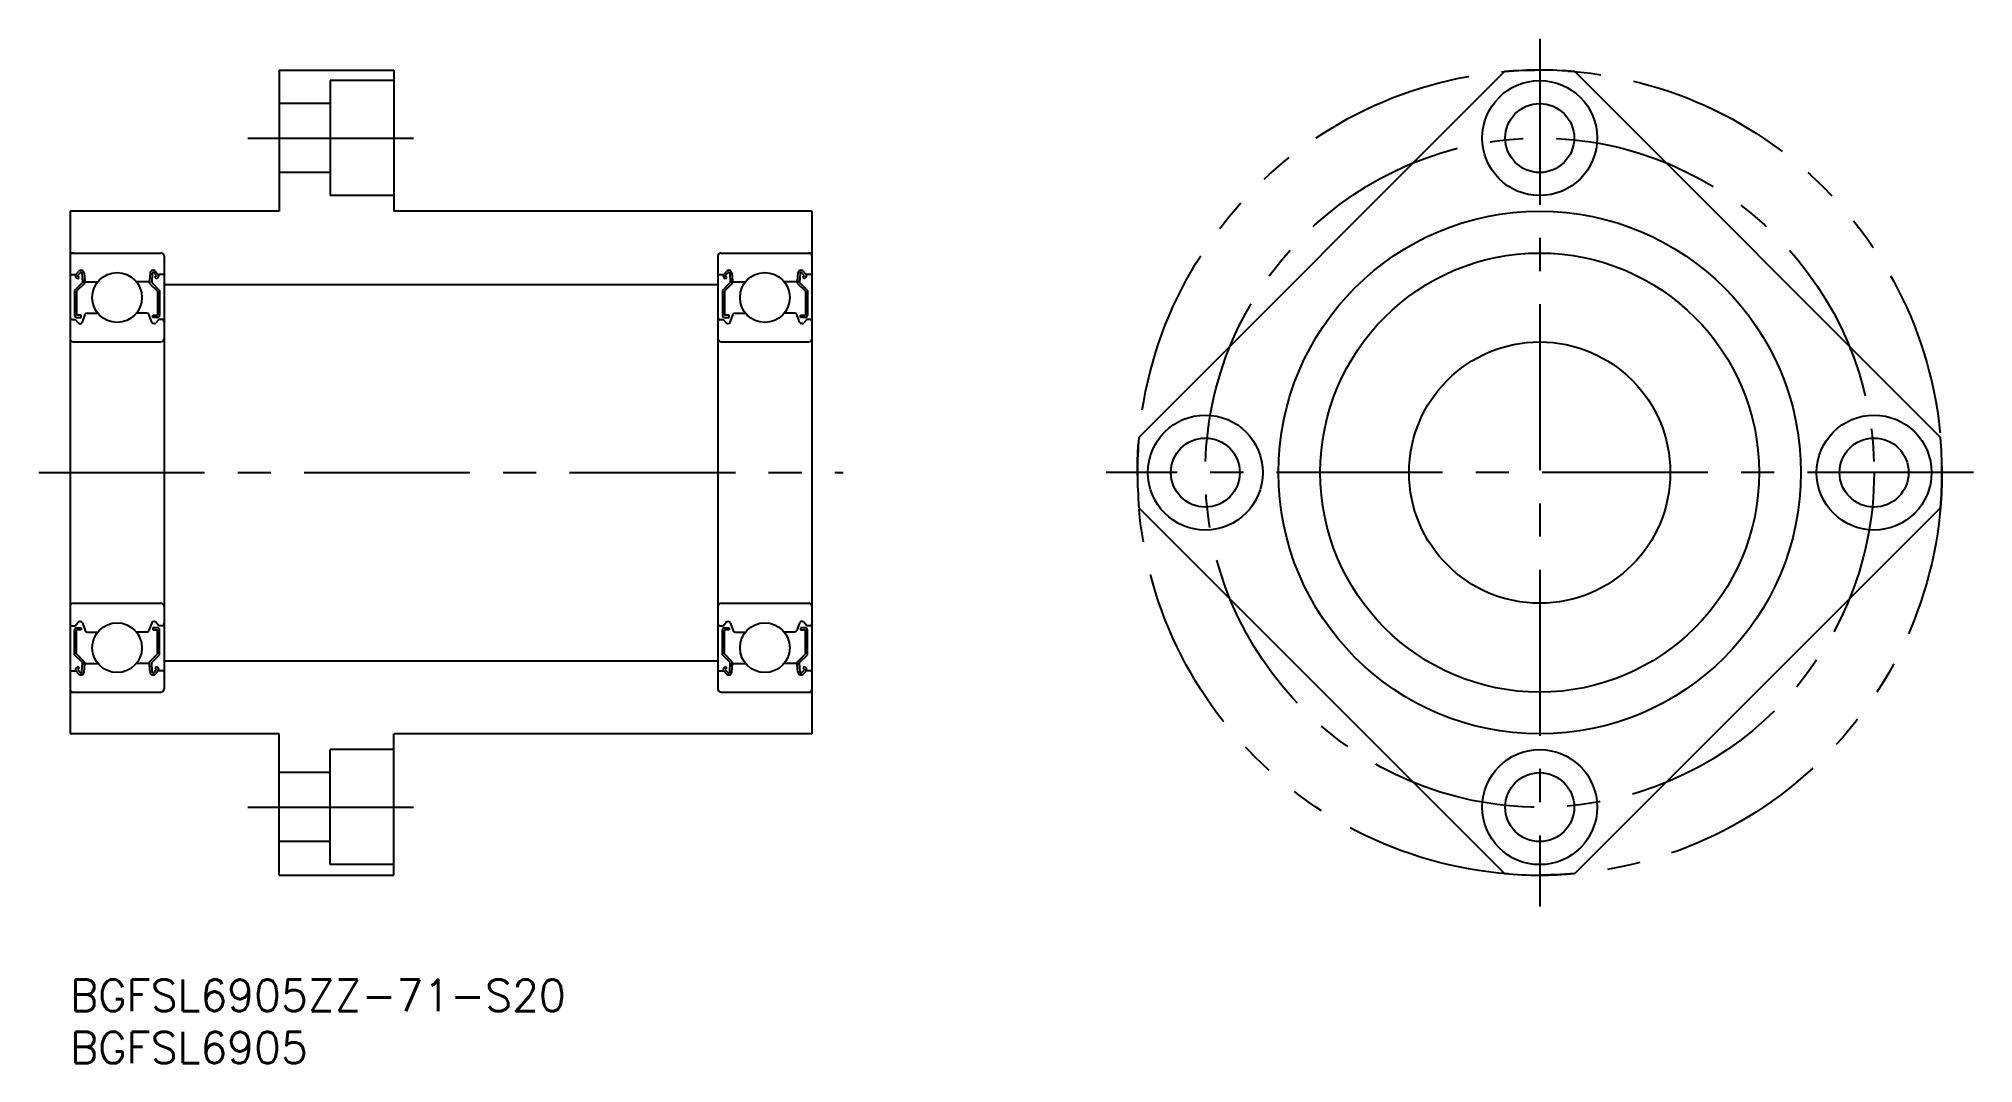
# Model space of a CAD drawing. Extents: x -3 to 182, y -8 to 90.
import ezdxf

# ---------------------------------------------------------------- set-up
doc = ezdxf.new("R2010")
doc.units = 0
doc.header["$LTSCALE"] = 0.5
doc.linetypes.add('CENTER', pattern=[50.8, 31.75, -6.35, 6.35, -6.35])
doc.linetypes.add('PHANTOM', pattern=[63.5, 31.75, -6.35, 6.35, -6.35, 6.35, -6.35])
for name, color, linetype in [('MSM_CENTER', 1, 'CENTER'), ('MSM_CONTINUOUS', 7, 'CONTINUOUS'), ('MSM_IMAGINARY', 6, 'PHANTOM'), ('MSM_PART_NUMBER', 7, 'CONTINUOUS')]:
    doc.layers.add(name, color=color, linetype=linetype)
doc.styles.get("Standard").update_dxf_attribs({"font": 'txt.shx', "height": 3, "bigfont": 'bigfont.shx'})

# ---------------------------------------------------------------- blocks, each defined once
blk = doc.blocks.new('*U25')
at = {"layer": 'MSM_PART_NUMBER'}
blk.add_text('BGFSL6905ZZ-71-S20', height=3, dxfattribs=at).set_placement((0, -3))
blk = doc.blocks.new('*U26')
at = {"layer": 'MSM_PART_NUMBER'}
blk.add_text('BGFSL6905', height=3, dxfattribs=at).set_placement((0, -8))

msp = doc.modelspace()

# ---------------------------------------------------------------- linework, layer by layer
at = {"layer": 'MSM_CENTER'}
for p, q in [((140.65, 90), (140.65, 7)), ((17, 80.5), (34, 80.5)), ((-3, 48.5), (74, 48.5)), ((182.15, 48.5), (99.15, 48.5)), ((17, 16.5), (34, 16.5))]:
    msp.add_line(p, q, dxfattribs=at)
msp.add_circle((140.65, 48.5), 32, dxfattribs=at)
at = {"layer": 'MSM_CONTINUOUS'}
for p, q in [((20, 87), (20, 73.5)), ((20, 87), (31, 87)), ((24.9, 86), (24.9, 75)), ((31, 86), (24.9, 86)), ((31, 87), (31, 73.5)), ((102.29, 51.87), (137.28, 86.85)), ((144.01, 86.85), (179, 51.87)), ((24.9, 83.8), (20, 83.8)), ((24.9, 77.2), (20, 77.2)), ((31, 75), (24.9, 75)), ((0, 73.5), (0, 23.5)), ((20, 73.5), (0, 73.5)), ((71, 73.5), (31, 73.5)), ((71, 73.5), (71, 23.5)), ((0, 69.5), (8.7, 69.5)), ((9, 69.2), (9, 27.8)), ((62, 69.2), (62, 27.8)), ((62.3, 69.5), (71, 69.5)), ((0.1, 67.45), (0.56, 67.45)), ((1.18, 66.68), (0.43, 65.93)), ((0.56, 67.45), (0.81, 67.75)), ((0.74, 67.04), (0.58, 67.17)), ((0.71, 67.32), (0.96, 67.62)), ((0.87, 67.19), (0.71, 67.32)), ((0.74, 67.04), (0.87, 67.19)), ((1.14, 67.56), (1.18, 66.68)), ((1.34, 67.58), (1.4, 66.84)), ((1.38, 67.07), (1.38, 66.6)), ((1.5, 66.75), (2.65, 66.75)), ((7.5, 66.75), (6.35, 66.75)), ((7.66, 67.58), (7.6, 66.84)), ((7.62, 67.07), (7.62, 66.6)), ((7.86, 67.56), (7.82, 66.68)), ((7.82, 66.68), (8.57, 65.93)), ((8.29, 67.32), (8.04, 67.62)), ((8.13, 67.19), (8.29, 67.32)), ((8.26, 67.04), (8.13, 67.19)), ((8.44, 67.45), (8.19, 67.75)), ((8.26, 67.04), (8.42, 67.17)), ((8.9, 67.45), (8.44, 67.45)), ((62.1, 67.45), (62.56, 67.45)), ((63.18, 66.68), (62.43, 65.93)), ((62.56, 67.45), (62.81, 67.75)), ((62.74, 67.04), (62.58, 67.17)), ((62.71, 67.32), (62.96, 67.62)), ((62.87, 67.19), (62.71, 67.32)), ((62.74, 67.04), (62.87, 67.19)), ((63.14, 67.56), (63.18, 66.68)), ((63.34, 67.58), (63.4, 66.84)), ((63.38, 67.07), (63.38, 66.6)), ((63.5, 66.75), (64.65, 66.75)), ((69.5, 66.75), (68.35, 66.75)), ((69.66, 67.58), (69.6, 66.84)), ((69.62, 67.07), (69.62, 66.6)), ((69.86, 67.56), (69.82, 66.68)), ((69.82, 66.68), (70.57, 65.93)), ((70.29, 67.32), (70.04, 67.62)), ((70.13, 67.19), (70.29, 67.32)), ((70.26, 67.04), (70.13, 67.19)), ((70.44, 67.45), (70.19, 67.75)), ((70.26, 67.04), (70.42, 67.17)), ((70.9, 67.45), (70.44, 67.45)), ((0.43, 65.93), (0.43, 63.55)), ((1.38, 66.6), (0.63, 65.85)), ((0.63, 65.85), (0.63, 63.55)), ((7.62, 66.6), (8.37, 65.85)), ((8.37, 65.85), (8.37, 63.55)), ((8.57, 65.93), (8.57, 63.55)), ((9, 66.5), (62, 66.5)), ((62.43, 65.93), (62.43, 63.55)), ((63.38, 66.6), (62.63, 65.85)), ((62.63, 65.85), (62.63, 63.55)), ((69.62, 66.6), (70.37, 65.85)), ((70.37, 65.85), (70.37, 63.55)), ((70.57, 65.93), (70.57, 63.55)), ((0.2, 63.15), (0.5, 63.15)), ((0.5, 63.15), (0.78, 62.82)), ((1.08, 63.55), (0.63, 63.55)), ((0.63, 63.35), (1.08, 63.35)), ((1.08, 63.35), (1.08, 63.55)), ((1.18, 62.88), (1.45, 63.62)), ((1.64, 63.75), (2.65, 63.75)), ((7.36, 63.75), (6.35, 63.75)), ((7.82, 62.88), (7.55, 63.62)), ((7.92, 63.55), (8.37, 63.55)), ((7.92, 63.35), (7.92, 63.55)), ((8.37, 63.35), (7.92, 63.35)), ((8.5, 63.15), (8.22, 62.82)), ((8.8, 63.15), (8.5, 63.15)), ((62.2, 63.15), (62.5, 63.15)), ((62.5, 63.15), (62.78, 62.82)), ((63.08, 63.55), (62.63, 63.55)), ((62.63, 63.35), (63.08, 63.35)), ((63.08, 63.35), (63.08, 63.55)), ((63.18, 62.88), (63.45, 63.62)), ((63.64, 63.75), (64.65, 63.75)), ((69.36, 63.75), (68.35, 63.75)), ((69.82, 62.88), (69.55, 63.62)), ((69.92, 63.55), (70.37, 63.55)), ((69.92, 63.35), (69.92, 63.55)), ((70.37, 63.35), (69.92, 63.35)), ((70.5, 63.15), (70.22, 62.82)), ((70.8, 63.15), (70.5, 63.15)), ((0.93, 62.75), (0.99, 62.75)), ((8.07, 62.75), (8.01, 62.75)), ((62.93, 62.75), (62.99, 62.75)), ((70.07, 62.75), (70.01, 62.75)), ((0.3, 61), (8.7, 61)), ((62.3, 61), (70.7, 61)), ((102.29, 45.13), (137.28, 10.15)), ((179, 45.13), (144.01, 10.15)), ((0.3, 36), (8.7, 36)), ((62.3, 36), (70.7, 36)), ((0.2, 33.85), (0.5, 33.85)), ((0.43, 31.07), (0.43, 33.45)), ((0.5, 33.85), (0.78, 34.18)), ((0.63, 33.65), (1.08, 33.65)), ((0.63, 31.15), (0.63, 33.45)), ((1.08, 33.45), (0.63, 33.45)), ((0.93, 34.25), (0.99, 34.25)), ((1.08, 33.65), (1.08, 33.45)), ((1.18, 34.12), (1.45, 33.38)), ((7.82, 34.12), (7.55, 33.38)), ((7.92, 33.65), (7.92, 33.45)), ((8.37, 33.65), (7.92, 33.65)), ((7.92, 33.45), (8.37, 33.45)), ((8.07, 34.25), (8.01, 34.25)), ((8.5, 33.85), (8.22, 34.18)), ((8.37, 31.15), (8.37, 33.45)), ((8.8, 33.85), (8.5, 33.85)), ((8.57, 31.07), (8.57, 33.45)), ((62.2, 33.85), (62.5, 33.85)), ((62.43, 31.07), (62.43, 33.45)), ((62.5, 33.85), (62.78, 34.18)), ((62.63, 33.65), (63.08, 33.65)), ((62.63, 31.15), (62.63, 33.45)), ((63.08, 33.45), (62.63, 33.45)), ((62.93, 34.25), (62.99, 34.25)), ((63.08, 33.65), (63.08, 33.45)), ((63.18, 34.12), (63.45, 33.38)), ((69.82, 34.12), (69.55, 33.38)), ((69.92, 33.65), (69.92, 33.45)), ((70.37, 33.65), (69.92, 33.65)), ((69.92, 33.45), (70.37, 33.45)), ((70.07, 34.25), (70.01, 34.25)), ((70.5, 33.85), (70.22, 34.18)), ((70.37, 31.15), (70.37, 33.45)), ((70.8, 33.85), (70.5, 33.85)), ((70.57, 31.07), (70.57, 33.45)), ((1.64, 33.25), (2.65, 33.25)), ((7.36, 33.25), (6.35, 33.25)), ((63.64, 33.25), (64.65, 33.25)), ((69.36, 33.25), (68.35, 33.25)), ((1.18, 30.32), (0.43, 31.07)), ((0.74, 29.96), (0.58, 29.83)), ((1.38, 30.4), (0.63, 31.15)), ((0.87, 29.81), (0.71, 29.68)), ((0.71, 29.68), (0.96, 29.38)), ((0.74, 29.96), (0.87, 29.81)), ((1.14, 29.44), (1.18, 30.32)), ((1.34, 29.42), (1.4, 30.16)), ((1.38, 29.93), (1.38, 30.4)), ((1.5, 30.25), (2.65, 30.25)), ((7.5, 30.25), (6.35, 30.25)), ((7.66, 29.42), (7.6, 30.16)), ((7.62, 30.4), (8.37, 31.15)), ((7.62, 29.93), (7.62, 30.4)), ((7.82, 30.32), (8.57, 31.07)), ((7.86, 29.44), (7.82, 30.32)), ((8.29, 29.68), (8.04, 29.38)), ((8.26, 29.96), (8.13, 29.81)), ((8.13, 29.81), (8.29, 29.68)), ((8.26, 29.96), (8.42, 29.83)), ((9, 30.5), (62, 30.5)), ((63.18, 30.32), (62.43, 31.07)), ((62.74, 29.96), (62.58, 29.83)), ((63.38, 30.4), (62.63, 31.15)), ((62.87, 29.81), (62.71, 29.68)), ((62.71, 29.68), (62.96, 29.38)), ((62.74, 29.96), (62.87, 29.81)), ((63.14, 29.44), (63.18, 30.32)), ((63.34, 29.42), (63.4, 30.16)), ((63.38, 29.93), (63.38, 30.4)), ((63.5, 30.25), (64.65, 30.25)), ((69.5, 30.25), (68.35, 30.25)), ((69.66, 29.42), (69.6, 30.16)), ((69.62, 30.4), (70.37, 31.15)), ((69.62, 29.93), (69.62, 30.4)), ((69.82, 30.32), (70.57, 31.07)), ((69.86, 29.44), (69.82, 30.32)), ((70.29, 29.68), (70.04, 29.38)), ((70.26, 29.96), (70.13, 29.81)), ((70.13, 29.81), (70.29, 29.68)), ((70.26, 29.96), (70.42, 29.83)), ((0.1, 29.55), (0.56, 29.55)), ((0.56, 29.55), (0.81, 29.25)), ((8.44, 29.55), (8.19, 29.25)), ((8.9, 29.55), (8.44, 29.55)), ((62.1, 29.55), (62.56, 29.55)), ((62.56, 29.55), (62.81, 29.25)), ((70.44, 29.55), (70.19, 29.25)), ((70.9, 29.55), (70.44, 29.55)), ((0, 27.5), (8.7, 27.5)), ((62.3, 27.5), (71, 27.5)), ((20, 23.5), (0, 23.5)), ((20, 10), (20, 23.5)), ((31, 10), (31, 23.5)), ((71, 23.5), (31, 23.5)), ((31, 22), (24.9, 22)), ((24.9, 11), (24.9, 22)), ((24.9, 19.8), (20, 19.8)), ((24.9, 13.2), (20, 13.2)), ((20, 10), (31, 10)), ((31, 11), (24.9, 11))]:
    msp.add_line(p, q, dxfattribs=at)
for centre, radius in [((140.65, 80.5), 5.5), ((140.65, 80.5), 3.3), ((140.65, 48.5), 25), ((140.65, 48.5), 21), ((4.5, 65.25), 2.38), ((66.5, 65.25), 2.38), ((140.65, 48.5), 12.5), ((108.65, 48.5), 5.5), ((172.65, 48.5), 5.5), ((108.65, 48.5), 3.3), ((172.65, 48.5), 3.3), ((4.5, 31.75), 2.38), ((66.5, 31.75), 2.38), ((140.65, 16.5), 5.5), ((140.65, 16.5), 3.3)]:
    msp.add_circle(centre, radius, dxfattribs=at)
for centre, radius, start, end in [((140.65, 48.5), 38.5, 84.9831, 95.0169), ((0.3, 69.2), 0.3, 90, 180), ((8.7, 69.2), 0.3, 0, 90), ((62.3, 69.2), 0.3, 90, 180), ((70.7, 69.2), 0.3, 0, 90), ((0.1, 67.55), 0.1, 180, 270), ((0.71, 67.32), 0.2, 140, 230.0841), ((1.04, 67.55), 0.3, 4.9967, 140), ((1.04, 67.55), 0.1, 2.8198, 140.001), ((1.5, 66.85), 0.1, 184.9967, 270.0005), ((7.5, 66.85), 0.1, 269.9995, 355.0033), ((7.96, 67.55), 0.3, 40, 175.0033), ((7.96, 67.55), 0.1, 39.999, 177.1802), ((8.29, 67.32), 0.2, 309.9159, 40), ((8.9, 67.55), 0.1, 270, 0), ((62.1, 67.55), 0.1, 180, 270), ((62.71, 67.32), 0.2, 140, 230.0841), ((63.04, 67.55), 0.3, 4.9967, 140), ((63.04, 67.55), 0.1, 2.8198, 140.001), ((63.5, 66.85), 0.1, 184.9967, 270.0005), ((69.5, 66.85), 0.1, 269.9995, 355.0033), ((69.96, 67.55), 0.3, 40, 175.0033), ((69.96, 67.55), 0.1, 39.999, 177.1802), ((70.29, 67.32), 0.2, 309.9159, 40), ((70.9, 67.55), 0.1, 270, 0), ((0.2, 62.95), 0.2, 90, 180), ((0.63, 63.55), 0.2, 180, 270), ((1.64, 63.55), 0.2, 90, 159.9919), ((7.36, 63.55), 0.2, 20.0081, 90), ((8.37, 63.55), 0.2, 270, 0), ((8.8, 62.95), 0.2, 0, 90), ((62.2, 62.95), 0.2, 90, 180), ((62.63, 63.55), 0.2, 180, 270), ((63.64, 63.55), 0.2, 90, 159.9919), ((69.36, 63.55), 0.2, 20.0081, 90), ((70.37, 63.55), 0.2, 270, 0), ((70.8, 62.95), 0.2, 0, 90), ((0.3, 61.3), 0.3, 180, 270), ((0.93, 62.95), 0.2, 219.9919, 270), ((0.99, 62.95), 0.2, 270, 339.9919), ((8.01, 62.95), 0.2, 200.0081, 270), ((8.07, 62.95), 0.2, 270, 320.0081), ((8.7, 61.3), 0.3, 270, 0), ((62.3, 61.3), 0.3, 180, 270), ((62.93, 62.95), 0.2, 219.9919, 270), ((62.99, 62.95), 0.2, 270, 339.9919), ((70.01, 62.95), 0.2, 200.0081, 270), ((70.07, 62.95), 0.2, 270, 320.0081), ((70.7, 61.3), 0.3, 270, 0), ((140.65, 48.5), 38.5, 174.9831, 185.0169), ((140.65, 48.5), 38.5, 354.9831, 5.0169), ((0.3, 35.7), 0.3, 90, 180), ((8.7, 35.7), 0.3, 0, 90), ((62.3, 35.7), 0.3, 90, 180), ((70.7, 35.7), 0.3, 0, 90), ((0.2, 34.05), 0.2, 180, 270), ((0.63, 33.45), 0.2, 90, 180), ((0.93, 34.05), 0.2, 90, 140.0081), ((0.99, 34.05), 0.2, 20.0081, 90), ((1.64, 33.45), 0.2, 200.0081, 270), ((7.36, 33.45), 0.2, 270, 339.9919), ((8.01, 34.05), 0.2, 90, 159.9919), ((8.07, 34.05), 0.2, 39.9919, 90), ((8.37, 33.45), 0.2, 0, 90), ((8.8, 34.05), 0.2, 270, 0), ((62.2, 34.05), 0.2, 180, 270), ((62.63, 33.45), 0.2, 90, 180), ((62.93, 34.05), 0.2, 90, 140.0081), ((62.99, 34.05), 0.2, 20.0081, 90), ((63.64, 33.45), 0.2, 200.0081, 270), ((69.36, 33.45), 0.2, 270, 339.9919), ((70.01, 34.05), 0.2, 90, 159.9919), ((70.07, 34.05), 0.2, 39.9919, 90), ((70.37, 33.45), 0.2, 0, 90), ((70.8, 34.05), 0.2, 270, 0), ((0.71, 29.68), 0.2, 129.9159, 220), ((1.5, 30.15), 0.1, 89.9995, 175.0033), ((7.5, 30.15), 0.1, 4.9967, 90.0005), ((8.29, 29.68), 0.2, 320, 50.0841), ((62.71, 29.68), 0.2, 129.9159, 220), ((63.5, 30.15), 0.1, 89.9995, 175.0033), ((69.5, 30.15), 0.1, 4.9967, 90.0005), ((70.29, 29.68), 0.2, 320, 50.0841), ((0.1, 29.45), 0.1, 90, 180), ((0.3, 27.8), 0.3, 180, 270), ((1.04, 29.45), 0.3, 220, 355.0033), ((1.04, 29.45), 0.1, 219.999, 357.1802), ((7.96, 29.45), 0.3, 184.9967, 320), ((7.96, 29.45), 0.1, 182.8198, 320.001), ((8.7, 27.8), 0.3, 270, 0), ((8.9, 29.45), 0.1, 0, 90), ((62.1, 29.45), 0.1, 90, 180), ((62.3, 27.8), 0.3, 180, 270), ((63.04, 29.45), 0.3, 220, 355.0033), ((63.04, 29.45), 0.1, 219.999, 357.1802), ((69.96, 29.45), 0.3, 184.9967, 320), ((69.96, 29.45), 0.1, 182.8198, 320.001), ((70.7, 27.8), 0.3, 270, 0), ((70.9, 29.45), 0.1, 0, 90), ((140.65, 48.5), 38.5, 264.9831, 275.0169)]:
    msp.add_arc(centre, radius, start, end, dxfattribs=at)
at = {"layer": 'MSM_IMAGINARY'}
msp.add_circle((140.65, 48.5), 38.5, dxfattribs=at)

# ---------------------------------------------------------------- block references
at = {"layer": 'MSM_CONTINUOUS'}
for name in ['*U25', '*U26']:
    msp.add_blockref(name, (0, 0), dxfattribs=at)

doc.saveas('drawing.dxf')
